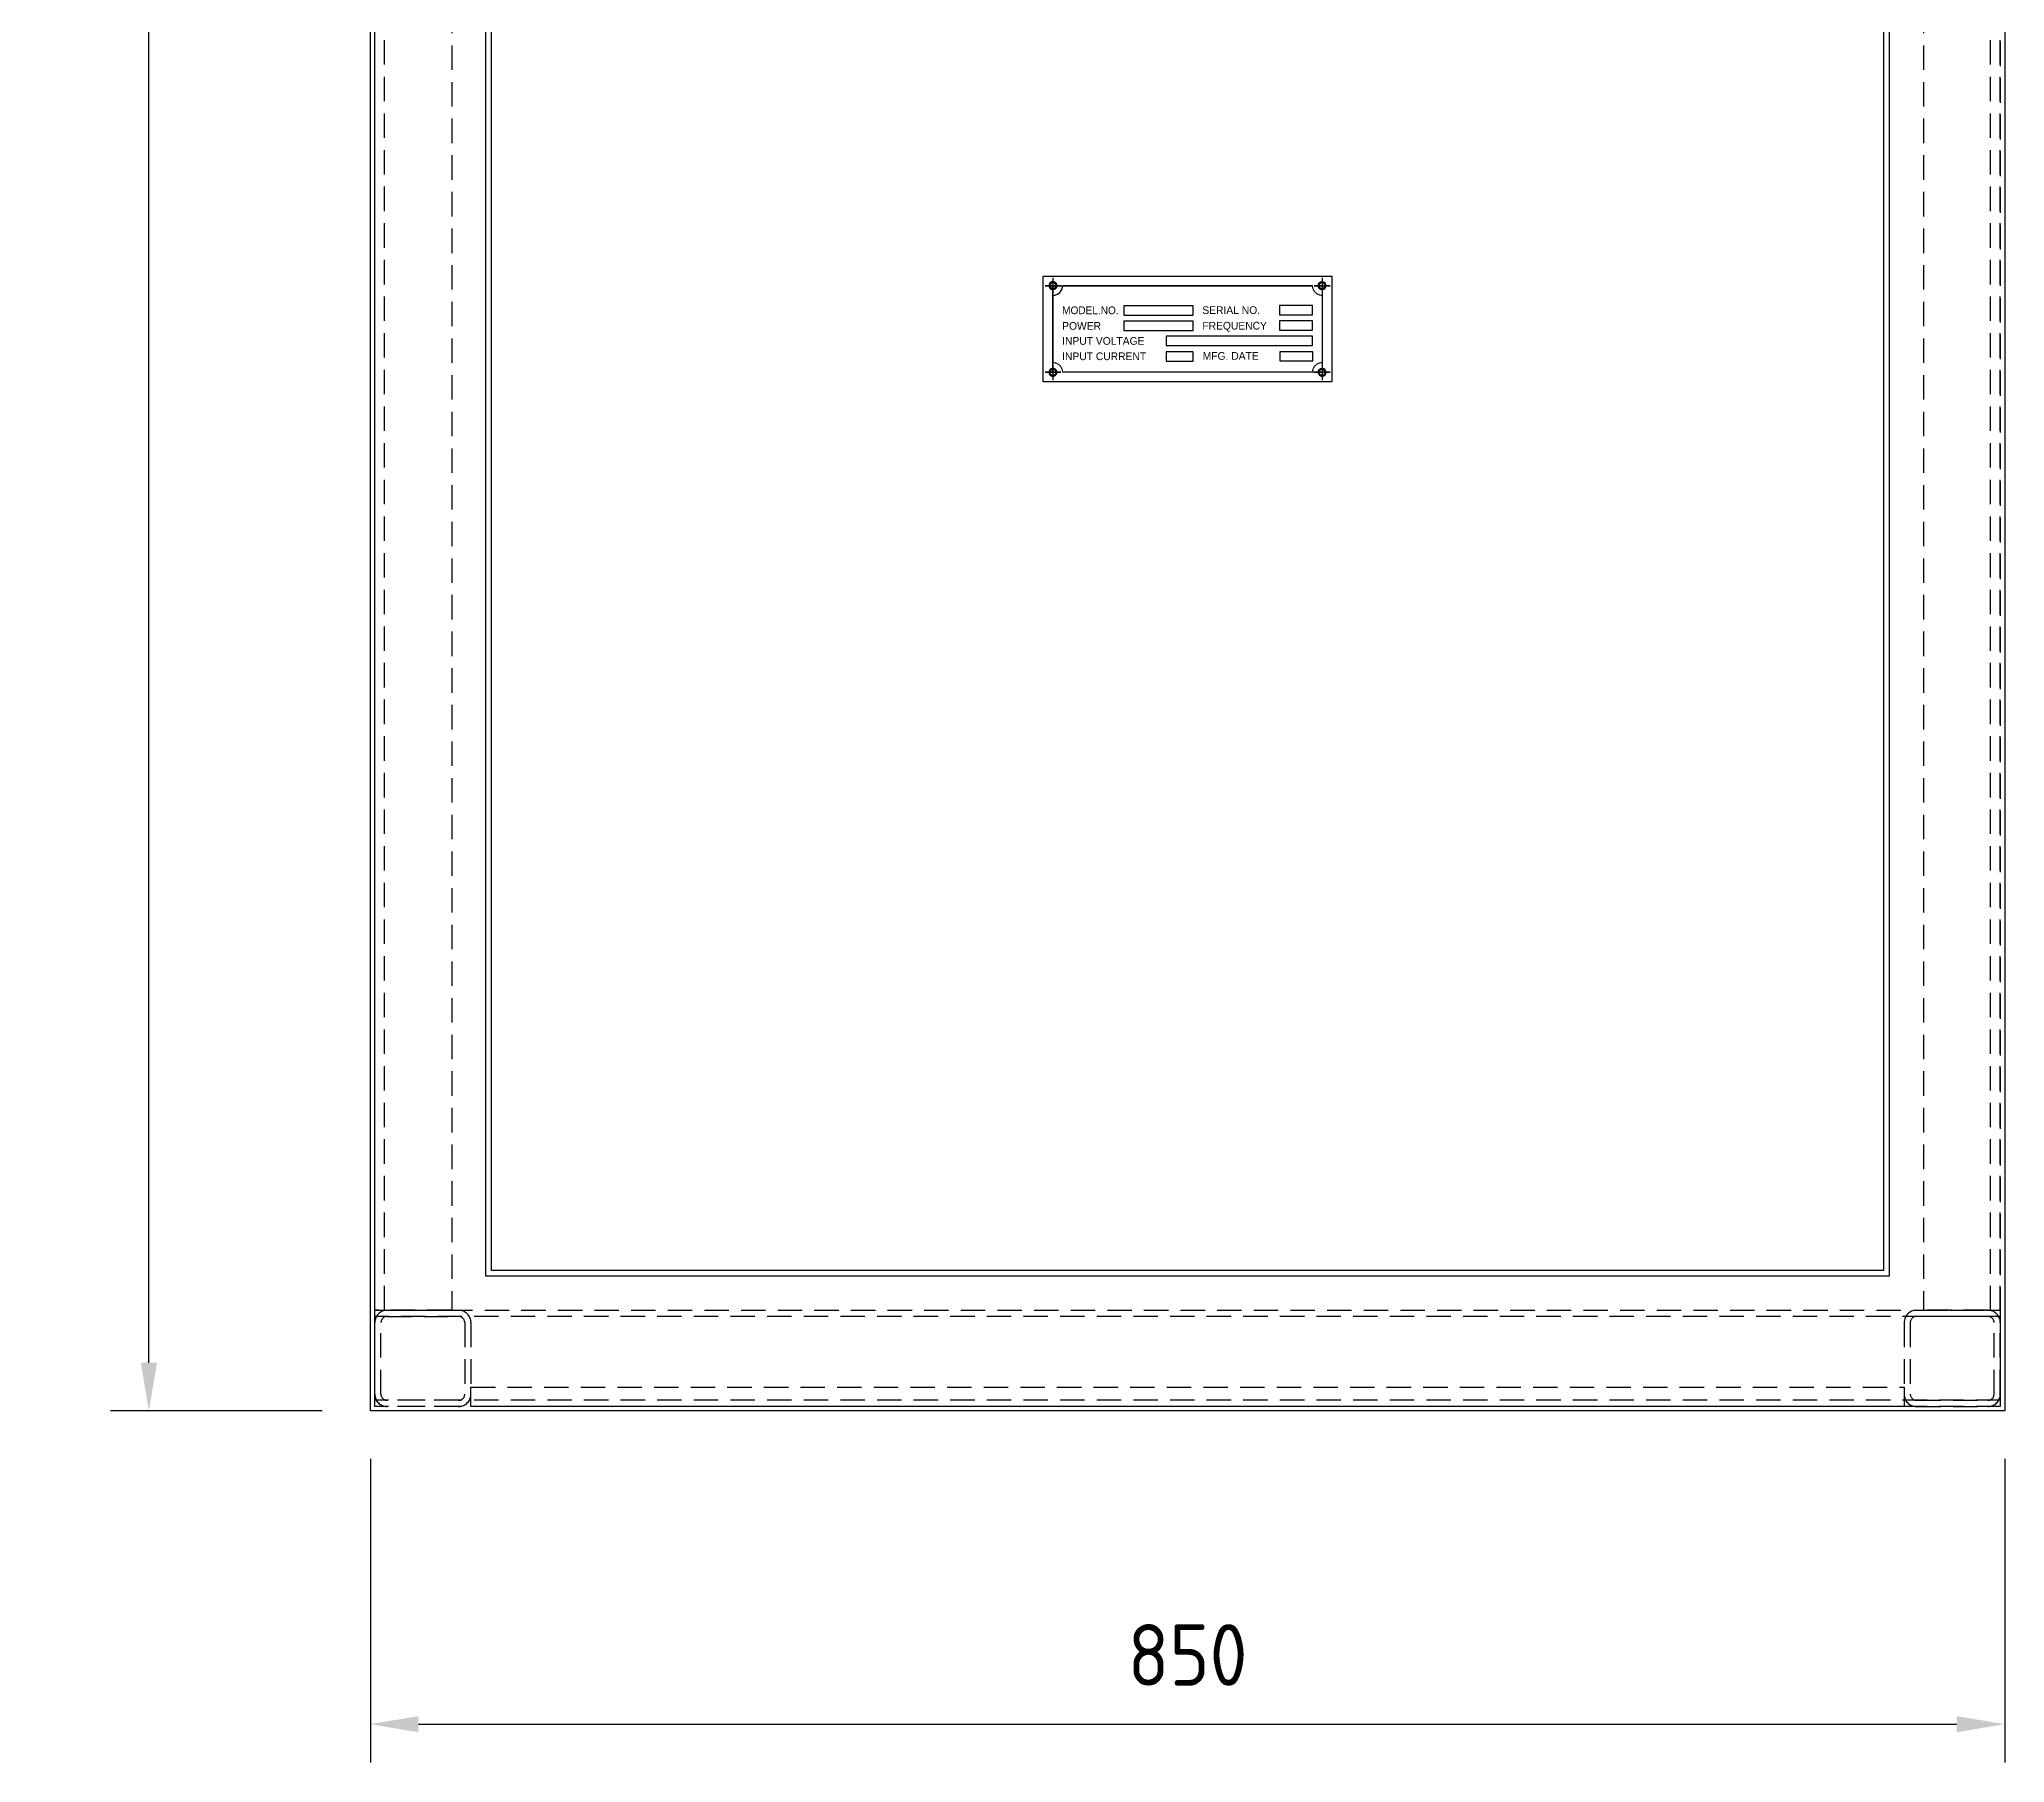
# Model space of a CAD drawing. Header units: millimetres. Extents: x -8980 to 16421, y 0 to 6237.
# Drawn here: x 11214 to 12236, y 1566 to 2462 of the extents above; entities that cross this region are included whole.
import ezdxf

# ---------------------------------------------------------------- set-up
doc = ezdxf.new("R2010")
doc.units = ezdxf.units.MM
for name, pattern in [('CENTER', [50.8, 31.75, -6.35, 6.35, -6.35]), ('CENTER2', [28.575, 19.05, -3.175, 3.175, -3.175]), ('HIDDENX2', [19.05, 12.7, -6.35])]:
    doc.linetypes.add(name, pattern=pattern)
doc.layers.add('CENTER', color=1, linetype='CENTER')
doc.styles.add('HAN', font='')
doc.styles.add('ROMANT', font='romant')
doc.styles.get("Standard").update_dxf_attribs({"font": 'ISOCP.SHX', "bigfont": 'WHGTXT.SHX'})
doc.styles.get('HAN').set_extended_font_data('GulimChe')
doc.dimstyles.new('PS-10', dxfattribs={"dimscale": 10, "dimtxt": 3.2, "dimasz": 2.5, "dimexe": 2, "dimexo": 2.5, "dimgap": 2, "dimtad": 1, "dimtoh": 1, "dimrnd": 0.05, "dimzin": 12, "dimdsep": 46, "dimtxsty": 'Standard', "dimcen": 0, "dimclrt": 2, "dimazin": 3, "dimtfac": 1, "dimtofl": 0, "dimtmove": 0, "dimatfit": 3, "dimfxl": 0, "dimtolj": 1, "dimtzin": 0, "dimarcsym": 0})

# ---------------------------------------------------------------- blocks, each defined once
blk = doc.blocks.new('A$C59370523')
at = {"linetype": 'CENTER'}
for p, q in [((-142.4, 0), (-137.6, 0)), ((-140, 2.4), (-140, -2.4)), ((-2.4, 0), (2.4, 0)), ((0, 2.4), (0, -2.4)), ((-142.4, -45), (-137.6, -45)), ((-140, -42.6), (-140, -47.4)), ((-2.4, -45), (2.4, -45)), ((0, -42.6), (0, -47.4))]:
    blk.add_line(p, q, dxfattribs=at)
for points in [[(-145, 5), (5, 5), (5, -50), (-145, -50)], [(-103.2, -15.3), (-67.1, -15.3), (-67.1, -10.5), (-103.2, -10.5)], [(-103.2, -23.3), (-67.1, -23.3), (-67.1, -18.5), (-103.2, -18.5)], [(-22.1, -15.1), (-5, -15.1), (-5, -10.3), (-22.1, -10.3)], [(-22.1, -23.1), (-5, -23.1), (-5, -18.3), (-22.1, -18.3)], [(-81.1, -31.1), (-5, -31.1), (-5, -26.3), (-81.1, -26.3)], [(-81.1, -39.2), (-67.1, -39.2), (-67.1, -34.4), (-81.1, -34.4)], [(-22, -39.1), (-4.9, -39.1), (-4.9, -34.3), (-22, -34.3)]]:
    blk.add_lwpolyline(points, close=True)
at = {"const_width": 0.6}
for points in [[(-140, -5, 0.414214), (-135, 0)], [(0, -5, -0.414214), (-5, 0)], [(-140, -40, -0.414214), (-135, -45)], [(0, -40, 0.414214), (-5, -45)]]:
    blk.add_lwpolyline(points, format="xyb", dxfattribs=at)
for points in [[(-135, 0), (-5, 0)], [(-140, -40), (-140, -5)], [(0, -5), (0, -40)], [(-5, -45), (-135, -45)]]:
    blk.add_lwpolyline(points, dxfattribs=at)
for points in [[(-135, 0), (-5, 0)], [(-140, -40), (-140, -5)], [(0, -5), (0, -40)], [(-5, -45), (-135, -45)]]:
    blk.add_lwpolyline(points)
for centre in [(-140, 0), (0, 0), (-140, -45), (0, -45)]:
    blk.add_circle(centre, 2)
at = {"color": 3}
for centre in [(-140, 0), (0, 0), (-140, -45), (0, -45)]:
    blk.add_circle(centre, 1.6, dxfattribs=at)
for centre, radius, start, end in [((-140, 0), 2, 346.2842, 280.6462), ((-140, 0), 5, 270, 0), ((0, 0), 2, 346.2842, 280.6462), ((-140, -45), 2, 346.2842, 280.6462), ((0, -45), 2, 346.2842, 280.6462)]:
    blk.add_arc(centre, radius, start, end)
at = {"layer": 'CENTER', "linetype": 'CENTER', "ltscale": 3}
for p, q in [((-135.9, 0), (-144.1, 0)), ((-140, 4.1), (-140, -4.1)), ((4.1, 0), (-4.1, 0)), ((0, 4.1), (0, -4.1)), ((-135.9, -45), (-144.1, -45)), ((-140, -40.9), (-140, -49.1)), ((4.1, -45), (-4.1, -45)), ((0, -40.9), (0, -49.1))]:
    blk.add_line(p, q, dxfattribs=at)
at = {"char_height": 4, "width": 144.56, "attachment_point": 1}
for s, insert, style in [('{\\fGulim|b0|i0|c129|p49;MODEL.NO.}', (-135.2, -10.8), 'HAN'), ('{\\fﾱﾼﾸﾲ|b0|i0|c129|p49;POWER}', (-135.2, -18.9), 'ROMANT'), ('{\\fﾱﾼﾸﾲ|b0|i0|c129|p49;SERIAL NO.}', (-62.3, -10.7), 'ROMANT'), ('{\\fﾱﾼﾸﾲ|b0|i0|c129|p49;FREQUENCY}', (-62.3, -18.8), 'ROMANT'), ('{\\fﾱﾼﾸﾲ|b0|i0|c129|p49;INPUT VOLTAGE}', (-135.2, -26.7), 'ROMANT'), ('{\\fﾱﾼﾸﾲ|b0|i0|c129|p49;INPUT CURRENT}', (-135.2, -34.7), 'ROMANT'), ('{\\fﾱﾼﾸﾲ|b0|i0|c129|p49;MFG. DATE}', (-62.1, -34.5), 'ROMANT')]:
    blk.add_mtext(s, dxfattribs=dict(at, insert=insert, style=style))
blk = doc.blocks.new('*D535')
at = {"color": 0, "lineweight": -2}
for p, q in [((11386.1, 1724), (11386.1, 1566.1)), ((12236.1, 1724), (12236.1, 1566.1)), ((11411.1, 1586.1), (12211.1, 1586.1))]:
    blk.add_line(p, q, dxfattribs=at)
at = {"color": 0}
for points in [[(11411.1, 1590.3), (11411.1, 1581.9), (11386.1, 1586.1)], [(12211.1, 1590.3), (12211.1, 1581.9), (12236.1, 1586.1)]]:
    blk.add_solid(points, dxfattribs=at)
at = {"layer": 'DEFPOINTS', "color": 0}
for p in [(11386.1, 1749, 0), (12236.1, 1749, 0), (12236.1, 1586.1)]:
    blk.add_point(p, dxfattribs=at)
at = {"color": 2, "insert": (11811.1, 1622.1), "char_height": 32, "attachment_point": 5}
blk.add_mtext('\\A1;850', dxfattribs=at)
blk = doc.blocks.new('*D530')
at = {"color": 0, "lineweight": -2}
for p, q in [((11361.1, 3549), (11250.9, 3549)), ((11270.9, 1774), (11270.9, 3524)), ((11361.1, 1749), (11250.9, 1749))]:
    blk.add_line(p, q, dxfattribs=at)
at = {"color": 0}
for points in [[(11266.7, 3524), (11275.1, 3524), (11270.9, 3549)], [(11266.7, 1774), (11275.1, 1774), (11270.9, 1749)]]:
    blk.add_solid(points, dxfattribs=at)
at = {"layer": 'DEFPOINTS', "color": 0}
for p in [(11270.9, 3549), (11386.1, 3549, 0), (11386.1, 1749, 0)]:
    blk.add_point(p, dxfattribs=at)
at = {"color": 2, "insert": (11234.9, 2649), "char_height": 32, "attachment_point": 5, "rotation": 90}
blk.add_mtext('\\A1;1800', dxfattribs=at)

msp = doc.modelspace()

# ---------------------------------------------------------------- linework, layer by layer
at = {"color": 2, "linetype": 'HIDDENX2'}
for p, q in [((11393.383, 1801.278, 0), (11393.383, 3506.678, 0)), ((12228.783, 1801.278, 0), (12228.783, 3506.678, 0)), ((12233.783, 1798.078, 0), (11388.383, 1798.078, 0)), ((12233.783, 1754.478, 0), (11388.383, 1754.478, 0))]:
    msp.add_line(p, q, dxfattribs=at)
at = {"color": 3, "elevation": 0}
msp.add_lwpolyline([(11386.083, 3548.978), (12236.083, 3548.978), (12236.083, 1748.978), (11386.083, 1748.978)], close=True, dxfattribs=at)
at = {"color": 2, "linetype": 'HIDDENX2', "elevation": 0}
for points in [[(11388.383, 3546.678), (12233.783, 3546.678), (12233.783, 1751.278), (11388.383, 1751.278)], [(11428.383, 3506.678), (11428.383, 1801.278), (11388.383, 1801.278), (11388.383, 3506.678)], [(12193.783, 3506.678), (12193.783, 1801.278), (12233.783, 1801.278), (12233.783, 3506.678)], [(11388.383, 1801.278), (12233.783, 1801.278), (12233.783, 1751.278), (11388.383, 1751.278)], [(11438.383, 1761.278), (12183.783, 1761.278), (12183.783, 1751.278), (11438.383, 1751.278)]]:
    msp.add_lwpolyline(points, close=True, dxfattribs=at)
at = {"color": 3}
for points in [[(11446.083, 3478.978), (12176.083, 3478.978), (12176.083, 1818.978), (11446.083, 1818.978)], [(12173.083, 1821.978), (11449.083, 1821.978), (11449.083, 3475.978), (12173.083, 3475.978)]]:
    msp.add_lwpolyline(points, close=True, dxfattribs=at)
at = {"color": 1, "linetype": 'CENTER2'}
msp.add_lwpolyline([(11741.083, 2333.978), (11881.083, 2333.978), (11881.083, 2288.978), (11741.083, 2288.978)], close=True, dxfattribs=at)
at = {"color": 2, "linetype": 'HIDDENX2', "elevation": 0}
for points in [[(11388.383, 1794.878, -0.41421356), (11394.783, 1801.278), (11431.983, 1801.278, -0.41421356), (11438.383, 1794.878), (11438.383, 1757.678, -0.41421356), (11431.983, 1751.278), (11394.783, 1751.278, -0.41421356), (11388.383, 1757.678)], [(12233.783, 1794.878, 0.41421356), (12227.383, 1801.278), (12190.183, 1801.278, 0.41421356), (12183.783, 1794.878), (12183.783, 1757.678, 0.41421356), (12190.183, 1751.278), (12227.383, 1751.278, 0.41421356), (12233.783, 1757.678)], [(11391.583, 1794.878, -0.41421356), (11394.783, 1798.078), (11431.983, 1798.078, -0.41421356), (11435.183, 1794.878), (11435.183, 1757.678, -0.41421356), (11431.983, 1754.478), (11394.783, 1754.478, -0.41421356), (11391.583, 1757.678)], [(12230.583, 1794.878, 0.41421356), (12227.383, 1798.078), (12190.183, 1798.078, 0.41421356), (12186.983, 1794.878), (12186.983, 1757.678, 0.41421356), (12190.183, 1754.478), (12227.383, 1754.478, 0.41421356), (12230.583, 1757.678)]]:
    msp.add_lwpolyline(points, format="xyb", close=True, dxfattribs=at)
at = {"color": 3}
for centre in [(11741.083, 2333.978), (11881.083, 2333.978), (11741.083, 2288.978), (11881.083, 2288.978)]:
    msp.add_circle(centre, 1.6, dxfattribs=at)
for centre in [(11741.083, 2333.978), (11881.083, 2333.978), (11741.083, 2288.978), (11881.083, 2288.978)]:
    msp.add_arc(centre, 2, 259.353812, 193.715803)
at = {"layer": 'CENTER', "linetype": 'CENTER', "ltscale": 3}
for p, q in [((11736.982, 2333.978), (11745.185, 2333.978)), ((11741.083, 2338.079), (11741.083, 2329.876)), ((11876.982, 2333.978), (11885.185, 2333.978)), ((11881.083, 2338.079), (11881.083, 2329.876)), ((11741.083, 2293.079), (11741.083, 2284.876)), ((11881.083, 2293.079), (11881.083, 2284.876)), ((11736.982, 2288.978), (11745.185, 2288.978)), ((11876.982, 2288.978), (11885.185, 2288.978))]:
    msp.add_line(p, q, dxfattribs=at)

# ---------------------------------------------------------------- block references
msp.add_blockref('A$C59370523', (11881.083, 2333.978))

# ---------------------------------------------------------------- dimensions: what is measured, and where the dimension line sits
dim = msp.add_linear_dim(base=(11270.901, 3548.978), p1=(11386.083, 1748.978, 0), p2=(11386.083, 3548.978, 0), angle=90, dimstyle='PS-10')
dim.commit()
dim.dimension.update_dxf_attribs({"geometry": '*D530', "text_midpoint": (11234.901, 2648.978)})
dim = msp.add_linear_dim(base=(12236.083, 1586.091, 0), p1=(11386.083, 1748.978, 0), p2=(12236.083, 1748.978, 0), dimstyle='PS-10')
dim.commit()
dim.dimension.update_dxf_attribs({"geometry": '*D535', "text_midpoint": (11811.083, 1622.091, 0)})

doc.saveas('drawing.dxf')
